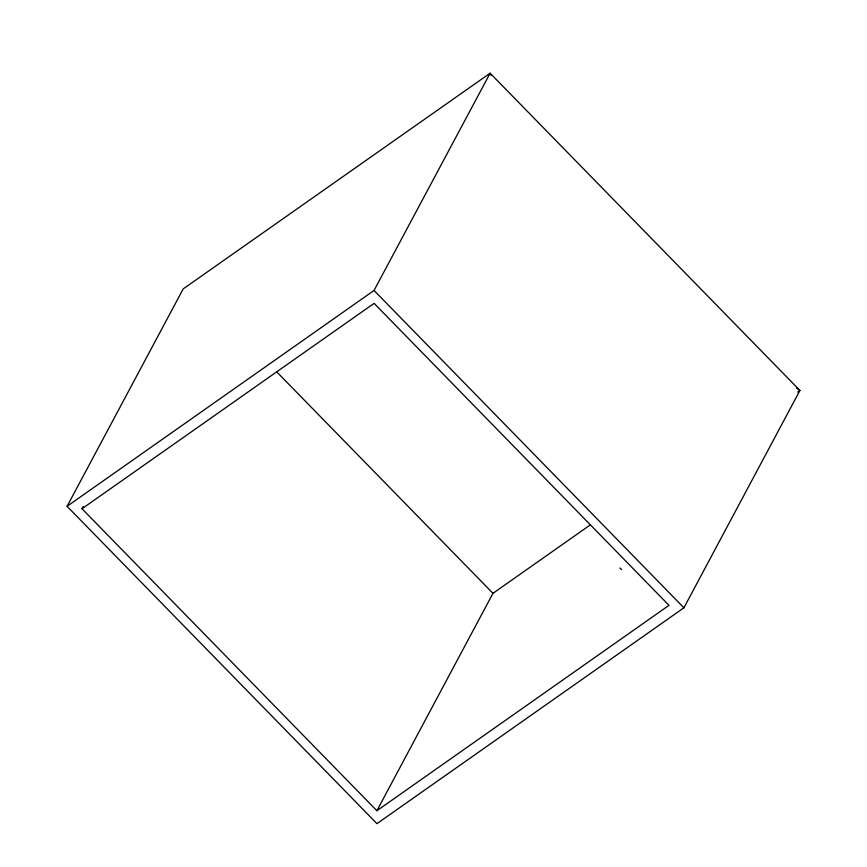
<?xml version="1.0" encoding="UTF-8"?>
<svg xmlns="http://www.w3.org/2000/svg" width="867" height="867" viewBox="0 0 867 867"><rect width="100%" height="100%" fill="white"/><g stroke="black" fill="none" stroke-linecap="round" stroke-linejoin="round"><path stroke-width="1.3" d="M67.084 506.306L183.208 288.895L490.126 73.196L799.916 390.475L683.911 607.8L376.95 823.65L67.084 506.306L374.045 290.456L490.126 73.196L491.166 75.516M82.007 508.756L374.111 303.352L668.988 605.339L376.885 810.743L82.007 508.756L83.286 506.371M376.885 810.743L492.976 593.331L590.34 524.86M797.694 392.025L799.916 390.475L796.708 388.188M619.851 568.004L620.469 568.546M620.739 568.785L621.585 569.597M374.045 290.456L683.911 607.8M276.54 371.672L492.976 593.331"/></g></svg>
